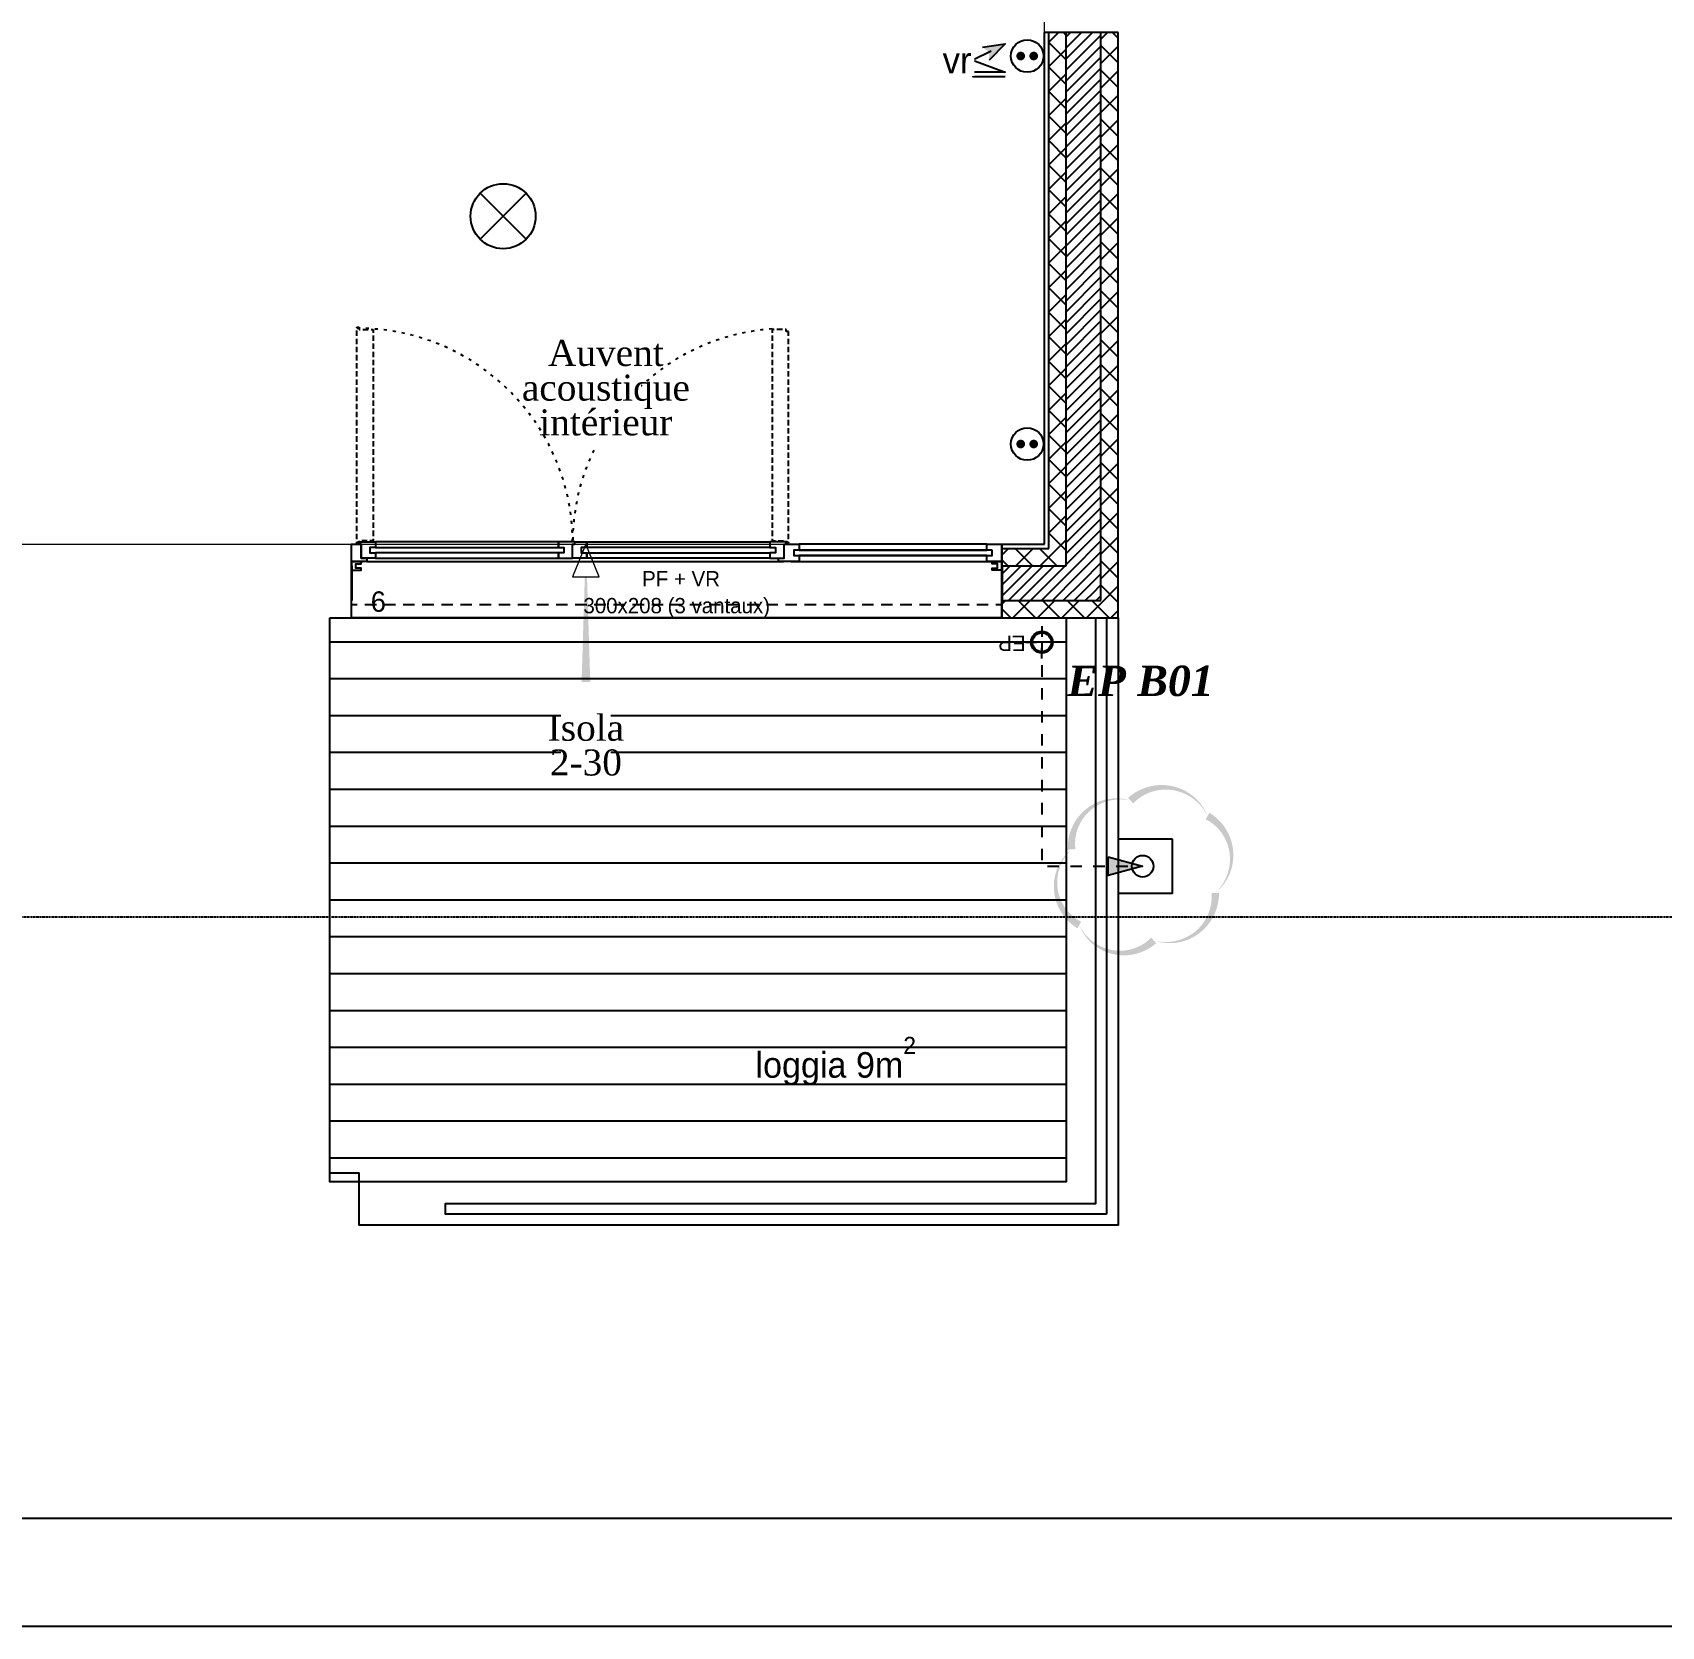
# Model space of a CAD drawing. Header units: centimetres. Extents: x 2191 to 12545, y -680 to 18662.
# Drawn here: x 9318 to 10069, y 2007 to 2742 of the extents above; entities that cross this region are included whole.
import ezdxf

# ---------------------------------------------------------------- set-up
doc = ezdxf.new("R2010")
doc.units = ezdxf.units.CM
for name, pattern in [('Style de ligne -1', [0.41664, 0.20828, -0.20836]), ('Style de ligne -11', [0.347222, 0.20828, -0.138942]), ('Style de ligne -12', [0.164042, 0.054681, -0.109361]), ('Style de ligne -13', [0.147638, 0.098425, -0.049213]), ('VW-01', [0.41656, 0.20828, -0.20828])]:
    doc.linetypes.add(name, pattern=pattern)
for name, color, linetype in [('B Aménagement intérieur', 252, 'Continuous'), ('B GÈnÈral_Hatch', 252, 'Continuous'), ('B Général', 252, 'Continuous'), ('C ANNOTATIONS-axes horizontaux', 252, 'Style de ligne -1'), ('C ANNOTATIONS-prestations', 252, 'Continuous'), ('C ANNOTATIONS-prestations_Hatch', 252, 'Continuous'), ('D SURFACES-shab', 252, 'Continuous'), ('Général', 252, 'Continuous'), ('prlm-EAU-EPEXT', 145, 'Continuous'), ('prlm-MOD', 64, 'Continuous'), ('prlm-VMC', 93, 'Continuous')]:
    doc.layers.add(name, color=color, linetype=linetype)
for name, color, linetype, lineweight in [('prlm-ELEC-CFO', 1, 'Continuous', 25), ('prlm-ZCARTOUCHE', 181, 'Continuous', 13), ('w_.prlm-EAU-EPEXT', 252, 'Continuous', 18)]:
    doc.layers.add(name, color=color, linetype=linetype, lineweight=lineweight)
doc.styles.add('Eurostile', font='Eurosti.TTF')
doc.styles.add('Eurostile (bold)', font='Eurostib.TTF')
doc.styles.add('prlm-eau-ep', font='timesbi.ttf', dxfattribs={"height": 18})
doc.styles.add('prlm-elec-cfo', font='comic.ttf', dxfattribs={"height": 12})
doc.styles.add('prlm-vmc', font='pala.ttf', dxfattribs={"height": 14})
doc.styles.add('Times New Roman (bold italic)', font='timesbi.ttf')
pattern_1 = [(135, (0, 0), (-5.656854, -5.656854), []), (225, (0, 0), (-5.656854, 5.656854), [])]
pattern_2 = [(45, (0, 0), (2.4253472, -2.6458333), [])]
pattern_3 = [(45, (0, 0), (-5.656854, 5.656854), []), (135, (0, 0), (5.656854, 5.656854), [])]

# ---------------------------------------------------------------- blocks, each defined once
blk = doc.blocks.new('B 70.T3 BS 101 (2D)')
at = {"layer": 'D SURFACES-shab', "lineweight": 18, "flags": 128}
blk.add_lwpolyline([(291.06, -150.29), (-121.62, -150.29), (-121.62, -245.29), (-284.63, -245.29), (-284.63, -617.94), (291.06, -617.94)], close=True, dxfattribs=at)
blk = doc.blocks.new('B 70.PF 300.208 + VR (3 vantaux)')
at = {"layer": 'B Général', "linetype": 'Continuous'}
for p, q in [((-150, 7), (-150, 17)), ((150, 7), (150, 17))]:
    blk.add_line(p, q, dxfattribs=at)
at = {"layer": 'B Général'}
blk.add_line((-143, 9), (47, 9), dxfattribs=at)
at = {"layer": 'B Général', "linetype": 'Continuous', "lineweight": 35}
for p, q in [((-150, 7), (-150, -9)), ((150, 7), (150, -9))]:
    blk.add_line(p, q, dxfattribs=at)
at = {"layer": 'B Général', "linetype": 'Style de ligne -13', "ltscale": 25.4, "flags": 128}
for points in [[(-147.5, 117), (-146.5, 117), (-146.5, 116), (-140, 116), (-140, 18.5), (-146.5, 18.5), (-146.5, 17.5), (-147.5, 17.5)], [(51.5, 115), (50.5, 115), (50.5, 116), (44, 116), (44, 18.5), (50.5, 18.5), (50.5, 17.5), (51.5, 17.5)]]:
    blk.add_lwpolyline(points, close=True, dxfattribs=at)
at = {"layer": 'B Général', "flags": 128}
for points in [[(-143, 10.5), (-143, 9), (-150, 9), (-150, 17), (-145.5, 17), (-145.5, 10.5)], [(-54.5, 18), (-139, 18), (-139, 15.5), (-54.5, 15.5)], [(-41.5, 18), (43, 18), (43, 15.5), (-41.5, 15.5)], [(56.5, 17), (56.5, 14.25), (54, 14.25), (54, 11.75), (56.5, 11.75), (56.5, 9), (47, 9), (47, 10.5), (49.5, 10.5), (49.5, 17)], [(143, 17), (56.5, 17), (56.5, 14.25), (143, 14.25)], [(145.5, 14.25), (143, 14.25), (143, 17), (150, 17), (150, 9), (143, 9), (143, 11.75), (145.5, 11.75)], [(-150, 9), (-150, 5), (-145.5, 5), (-145.5, 6), (-148, 6), (-148, 8), (-145.5, 8), (-145.5, 9)], [(-54.5, 13), (-139, 13), (-139, 10.5), (-54.5, 10.5)], [(-41.5, 13), (43, 13), (43, 10.5), (-41.5, 10.5)], [(145.5, 14.25), (54, 14.25), (54, 11.75), (145.5, 11.75)], [(143, 11.75), (56.5, 11.75), (56.5, 9), (143, 9)], [(150, 9), (150, 5), (145.5, 5), (145.5, 6), (148, 6), (148, 8), (145.5, 8), (145.5, 9)]]:
    blk.add_lwpolyline(points, close=True, dxfattribs=at)
at = {"layer": 'B Général', "linetype": 'Continuous', "flags": 128}
for points in [[(-139, 15.5), (-141.5, 15.5), (-141.5, 13), (-139, 13), (-139, 10.5), (-145.5, 10.5), (-145.5, 17), (-146.5, 17), (-146.5, 18), (-139, 18)], [(-54.5, 15.5), (-52, 15.5), (-52, 13), (-54.5, 13), (-54.5, 10.5), (-48, 10.5), (-48, 17), (-47, 17), (-47, 18), (-54.5, 18)], [(-41.5, 15.5), (-44, 15.5), (-44, 13), (-41.5, 13), (-41.5, 10.5), (-48, 10.5), (-48, 17), (-47, 17), (-47, 18), (-41.5, 18)], [(43, 15.5), (45.5, 15.5), (45.5, 13), (43, 13), (43, 10.5), (49.5, 10.5), (49.5, 17), (50.5, 17), (50.5, 18), (43, 18)]]:
    blk.add_lwpolyline(points, close=True, dxfattribs=at)
at = {"layer": 'B Général', "linetype": 'Style de ligne -11', "ltscale": 25.4, "flags": 128}
blk.add_lwpolyline([(-150, 9), (150, 9), (150, -11), (-150, -11)], close=True, dxfattribs=at)
at = {"layer": 'B Général', "flags": 128}
blk.add_lwpolyline([(150, -9), (150, -17), (-150, -17), (-150, -9)], dxfattribs=at)
at = {"layer": 'B Général'}
for centre in [(-147, 17.5), (51, 17.5)]:
    blk.add_circle(centre, 0.5, dxfattribs=at)
at = {"layer": 'B Général', "linetype": 'Style de ligne -12', "ltscale": 25.4}
for centre, start, end in [((-147, 17.5), 0.29382, 90.28792), ((51, 17.5), 94.06495, 179.70618)]:
    blk.add_arc(centre, 99, start, end, dxfattribs=at)
at = {"layer": 'B Général', "insert": (2, 4.58), "char_height": 7.059, "attachment_point": 2, "rotation": 360, "line_spacing_factor": 0.894142, "style": 'Eurostile'}
blk.add_mtext('PF + VR', dxfattribs=at)
at = {"layer": 'C ANNOTATIONS-prestations', "rotation": 360, "line_spacing_factor": 0.894142}
for s, insert, char_height, attachment_point, style in [('6', (-141.14, -4.77), 9.41, 1, 'Eurostile (bold)'), ('300x208 (3 vantaux) ', (0, -7.82), 7.059, 2, 'Eurostile')]:
    blk.add_mtext(s, dxfattribs=dict(at, insert=insert, char_height=char_height, attachment_point=attachment_point, style=style))
blk = doc.blocks.new('B 70.EP')
at = {"layer": 'B Général', "linetype": 'Continuous'}
for p, q in [((-7.5, 0), (-2.5, 0)), ((0, 7.5), (0, 2.5)), ((7.5, 0), (2.5, 0)), ((0, -7.5), (0, -2.5))]:
    blk.add_line(p, q, dxfattribs=at)
at = {"layer": 'B Général', "linetype": 'Continuous', "flags": 128}
for points in [[(-5, 0, -1), (5, 0, -1)], [(-4.33, 0, -1), (4.33, 0, -1)]]:
    blk.add_lwpolyline(points, format="xyb", close=True, dxfattribs=at)
at = {"layer": 'C ANNOTATIONS-prestations', "insert": (7.5, 3.99), "char_height": 7.059, "attachment_point": 1, "line_spacing_factor": 0.894142, "style": 'Eurostile'}
blk.add_mtext('EP', dxfattribs=at)
blk = doc.blocks.new('B 70.w_.xi.epext')
at = {"layer": 'w_.prlm-EAU-EPEXT', "linetype": 'Continuous', "lineweight": 18}
blk.add_circle((0, 0), 5, dxfattribs=at)
blk = doc.blocks.new('B 70.Groupe-42-1')
at = {"layer": 'w_.prlm-EAU-EPEXT', "flags": 128}
blk.add_lwpolyline([(9843.48, 2370.49), (9818.48, 2370.49), (9818.48, 2345.49), (9843.48, 2345.49)], close=True, dxfattribs=at)
at = {"layer": 'w_.prlm-EAU-EPEXT'}
for p in [(9783.23, 2461.24), (9829.73, 2357.99)]:
    blk.add_blockref('B 70.w_.xi.epext', p, dxfattribs=at)
at = {"layer": 'w_.prlm-EAU-EPEXT', "insert": (9794.98, 2450.45), "char_height": 13.989, "width": 86.1947, "attachment_point": 1, "line_spacing_factor": 1.004802, "style": 'Times New Roman (bold italic)'}
blk.add_mtext('EP B01', dxfattribs=at)
blk = doc.blocks.new('xi.EA')
at = {"layer": 'prlm-VMC', "color": 0, "linetype": 'ByBlock', "lineweight": 5, "flags": 128}
blk.add_lwpolyline([(-6.17, -15), (6.17, -15), (0, 0)], close=True, dxfattribs=at)
at = {"layer": 'prlm-VMC', "color": 0, "linetype": 'ByBlock', "lineweight": -2, "flags": 128}
blk.add_lwpolyline([(0, -15, 1, 4, 0), (0, -63.63, 1, 1, 0)], format="xyseb", dxfattribs=at)
at = {"layer": 'prlm-VMC', "color": 0, "linetype": 'ByBlock', "lineweight": 5}
blk.add_solid([(0, 0), (6.17, -15), (-6.17, -15), (0, 0)], dxfattribs=at)
blk = doc.blocks.new('xi.epext')
at = {"layer": 'prlm-EAU-EPEXT', "color": 0, "linetype": 'ByBlock', "lineweight": -2}
blk.add_circle((0, 0), 5, dxfattribs=at)
blk = doc.blocks.new('xi.PTCE')
at = {"layer": 'prlm-ELEC-CFO', "color": 0}
for points in [[(-10.61, 10.61), (10.61, -10.61)], [(10.61, 10.61), (-10.61, -10.61)]]:
    blk.add_lwpolyline(points, dxfattribs=at)
at = {"layer": 'prlm-ELEC-CFO', "color": 0, "linetype": 'ByBlock'}
blk.add_circle((0, 0), 15, dxfattribs=at)
blk = doc.blocks.new('xi.PC')
at = {"color": 0, "lineweight": 5}
blk.add_wipeout([(-7.5, -7.5), (7.5, -7.5), (7.5, 7.5), (-7.5, 7.5)], dxfattribs=at).dxf.layer = 'prlm-ELEC-CFO'
at = {"layer": 'prlm-ELEC-CFO', "color": 0, "linetype": 'ByBlock', "lineweight": 5, "const_width": 2}
for points in [[(-4, 0, 1), (-2, 0, 1)], [(2, 0, 1), (4, 0, 1)]]:
    blk.add_lwpolyline(points, format="xyb", close=True, dxfattribs=at)
at = {"layer": 'prlm-ELEC-CFO', "color": 0, "linetype": 'ByBlock', "lineweight": -2}
blk.add_circle((0, 0), 7.5, dxfattribs=at)
blk = doc.blocks.new('xi.VR')
at = {"layer": 'prlm-ELEC-CFO', "lineweight": 5}
blk.add_hatch(color=0, dxfattribs=at).paths.add_polyline_path([(-3, 6), (-0.1, 3.7), (0, 0), (7.5, 7.5)])
at = {"layer": 'prlm-ELEC-CFO', "color": 0}
for points in [[(0.95, 4.23), (-7.5, 0), (7.5, -5.5), (-7.5, -5.5), (-7.5, -7.5), (7.5, -7.5)], [(-3, 6), (7.5, 7.5), (0, 0)]]:
    blk.add_lwpolyline(points, dxfattribs=at)

msp = doc.modelspace()

# ---------------------------------------------------------------- hatches: boundary and pattern name
at = {"layer": 'B GÈnÈral_Hatch', "linetype": 'Continuous'}
h = msp.add_hatch(dxfattribs=at)
h.set_pattern_fill('02_ISOLANT', color=256, angle=90, style=0, pattern_type=2)
h.set_pattern_definition(pattern_1)
h.paths.add_polyline_path([(9786.48, 2504.49), (9794.48, 2496.49), (9794.48, 2742.39), (9786.48, 2742.39)])
h = msp.add_hatch(dxfattribs=at)
h.set_pattern_fill('50_BETON', color=256, style=0, pattern_type=2)
h.set_pattern_definition(pattern_2)
h.paths.add_polyline_path([(9794.48, 2496.49), (9810.48, 2480.49), (9810.48, 2742.39), (9794.48, 2742.39)])
h = msp.add_hatch(dxfattribs=at)
h.set_pattern_fill('02_ISOLANT', color=256, angle=90, style=0, pattern_type=2)
h.set_pattern_definition(pattern_1)
h.paths.add_polyline_path([(9810.48, 2480.49), (9818.48, 2472.49), (9818.48, 2742.39), (9810.48, 2742.39)])
h = msp.add_hatch(dxfattribs=at)
h.set_pattern_fill('02_ISOLANT', color=256, style=0, pattern_type=2)
h.set_pattern_definition(pattern_3)
h.paths.add_polyline_path([(9764.79, 2504.49), (9764.79, 2496.49), (9794.48, 2496.49), (9786.48, 2504.49)])
h = msp.add_hatch(dxfattribs=at)
h.set_pattern_fill('50_BETON', color=256, style=0, pattern_type=2)
h.set_pattern_definition(pattern_2)
h.paths.add_polyline_path([(9764.79, 2496.49), (9764.79, 2480.49), (9810.48, 2480.49), (9794.48, 2496.49)])
h = msp.add_hatch(dxfattribs=at)
h.set_pattern_fill('02_ISOLANT', color=256, style=0, pattern_type=2)
h.set_pattern_definition(pattern_3)
h.paths.add_polyline_path([(9764.79, 2480.49), (9764.79, 2472.49), (9818.48, 2472.49), (9810.48, 2480.49)])
h = msp.add_hatch(dxfattribs=at)
h.set_pattern_fill('H_BARDAGE V 150', color=256, angle=90, style=0, pattern_type=2)
h.set_pattern_definition([(180, (9624.64, 2342.491), (1e-15, 17), [])])
h.paths.add_polyline_path([(9454.79, 2472.49), (9794.48, 2472.49), (9794.48, 2212.49), (9454.79, 2212.49)])
at = {"layer": 'C ANNOTATIONS-prestations_Hatch', "linetype": 'Continuous'}
msp.add_hatch(color=250, dxfattribs=at).paths.add_polyline_path([(9813.86, 2362.24), (9829.73, 2357.99), (9813.86, 2353.74)])

# ---------------------------------------------------------------- linework, layer by layer
at = {"layer": 'B Général', "linetype": 'Continuous'}
for p, q in [((9784.48, 2506.49), (9784.48, 2742.39)), ((9818.48, 2742.39), (9784.48, 2742.39)), ((9784.48, 2506.49), (9784.48, 2742.39)), ((9786.48, 2504.49), (9786.48, 2742.39)), ((9786.48, 2504.49), (9786.48, 2742.39)), ((9794.48, 2496.49), (9794.48, 2742.39)), ((9810.48, 2480.49), (9810.48, 2742.39)), ((9818.48, 2472.49), (9818.48, 2742.39)), ((9818.48, 2472.49), (9818.48, 2742.39)), ((9764.79, 2506.49), (9784.48, 2506.49)), ((9764.79, 2506.49), (9784.48, 2506.49)), ((9764.79, 2472.49), (9764.79, 2506.49)), ((9764.79, 2504.49), (9786.48, 2504.49)), ((9764.79, 2504.49), (9786.48, 2504.49)), ((9764.79, 2496.49), (9794.48, 2496.49)), ((9764.79, 2480.49), (9810.48, 2480.49)), ((9764.79, 2472.49), (9818.48, 2472.49)), ((9764.79, 2472.49), (9818.48, 2472.49))]:
    msp.add_line(p, q, dxfattribs=at)
at = {"layer": 'B Général', "linetype": 'Continuous', "lineweight": 18}
for p, q in [((9794.48, 2496.49), (9794.48, 2742.39)), ((9810.48, 2480.49), (9810.48, 2742.39)), ((9764.79, 2496.49), (9794.48, 2496.49)), ((9764.79, 2480.49), (9810.48, 2480.49))]:
    msp.add_line(p, q, dxfattribs=at)
at = {"layer": 'B Général', "linetype": 'Continuous', "flags": 128}
for points in [[(9454.79, 2472.49), (9818.48, 2472.49), (9818.48, 2192.49), (9468.31, 2192.49), (9468.31, 2216.49), (9454.79, 2216.49)], [(9454.79, 2472.49), (9794.48, 2472.49), (9794.48, 2212.49), (9454.79, 2212.49)], [(9813.11, 2197.49), (9508.11, 2197.49), (9508.11, 2202.49), (9808.11, 2202.49), (9808.11, 2472.49), (9813.11, 2472.49)]]:
    msp.add_lwpolyline(points, close=True, dxfattribs=at)
at = {"layer": 'C ANNOTATIONS-axes horizontaux'}
msp.add_line((12370.81, 2334.49), (7910.81, 2334.49), dxfattribs=at)
msp.add_line((12370.81, 2334.49), (7910.81, 2334.49), dxfattribs=at)
at = {"layer": 'C ANNOTATIONS-prestations', "linetype": 'VW-01', "ltscale": 25.4, "flags": 128}
msp.add_lwpolyline([(9783.23, 2461.24), (9783.23, 2357.99), (9829.73, 2357.99)], dxfattribs=at)
at = {"layer": 'C ANNOTATIONS-prestations', "flags": 128}
for points in [[(9843.48, 2370.49), (9818.48, 2370.49), (9818.48, 2345.49), (9843.48, 2345.49)], [(9813.86, 2362.24), (9829.73, 2357.99), (9813.86, 2353.74)]]:
    msp.add_lwpolyline(points, close=True, dxfattribs=at)
at = {"layer": 'prlm-EAU-EPEXT'}
msp.add_lwpolyline([(9843.48, 2370.49), (9818.48, 2370.49), (9818.48, 2345.49), (9843.48, 2345.49)], close=True, dxfattribs=at)
at = {"layer": 'prlm-MOD'}
msp.add_lwpolyline([(9824.17, 2388.24, 0, 3.5, 0.520567), (9796.95, 2365.76, 0, 3.5, 0.520567), (9796.95, 2365.76, 0, 3.5, 0.520567), (9800.5, 2330.87, 0, 3.5, 0.520567), (9800.5, 2330.87, 0, 3.5, 0.520567), (9834.82, 2323.78, 0, 3.5, 0.520567), (9834.82, 2323.78, 0, 3.5, 0.520567), (9863.21, 2345.66, 0, 3.5, 0.520567), (9863.21, 2345.66, 0, 3.5, 0.520567), (9859.66, 2381.14, 0, 3.5, 0.520567), (9859.66, 2381.14, 0, 3.5, 0.520567)], format="xyseb", close=True, dxfattribs=at)

# ---------------------------------------------------------------- block references
at = {"layer": 'B Aménagement intérieur'}
msp.add_blockref('B 70.T3 BS 101 (2D)', (9493.42, 3124.43), dxfattribs=at)
at = {"layer": 'B Général'}
msp.add_blockref('B 70.PF 300.208 + VR (3 vantaux)', (9614.79, 2489.49), dxfattribs=at)
at = {"layer": 'B Général', "rotation": 180}
msp.add_blockref('B 70.EP', (9783.23, 2461.24), dxfattribs=at)
at = {"layer": 'Général'}
msp.add_blockref('B 70.Groupe-42-1', (0, 0), dxfattribs=at)
at = {"layer": 'prlm-EAU-EPEXT'}
for p in [(9783.23, 2461.24), (9829.73, 2357.99)]:
    msp.add_blockref('xi.epext', p, dxfattribs=at)
at = {"layer": 'prlm-ELEC-CFO'}
msp.add_blockref('xi.PTCE', (9534.72, 2657.71), dxfattribs=at)
at = {"layer": 'prlm-VMC'}
msp.add_blockref('xi.EA', (9572.91, 2506.49), dxfattribs=at)

# ---------------------------------------------------------------- texts
at = {"layer": 'D SURFACES-shab', "insert": (9725.17, 2279.29), "char_height": 11.765, "width": 264, "attachment_point": 3, "line_spacing_factor": 0.894142, "style": 'Eurostile'}
msp.add_mtext('loggia 9m{\\H0.6667x;\\S2^ ;}', dxfattribs=at)
at = {"layer": 'prlm-EAU-EPEXT', "insert": (9794.98, 2450.46), "char_height": 14, "width": 86.1947, "attachment_point": 1, "style": 'prlm-eau-ep'}
msp.add_mtext('EP B01', dxfattribs=at)

# ---------------------------------------------------------------- next in the draw order: block references
at = {"layer": 'prlm-ELEC-CFO'}
for p in [(9776.48, 2731.58), (9776.48, 2552.66)]:
    msp.add_blockref('xi.PC', p, dxfattribs=at)

# ---------------------------------------------------------------- next in the draw order: texts
at = {"layer": 'prlm-VMC', "insert": (9582.12, 2578.57), "char_height": 12, "width": 20.51, "attachment_point": 5, "line_spacing_factor": 0.8, "style": 'prlm-vmc', "bg_fill": 2}
msp.add_mtext('Auvent acoustique intérieur', dxfattribs=at)
at = {"layer": 'prlm-VMC', "insert": (9572.91, 2413.73), "char_height": 12, "width": 20.51, "attachment_point": 5, "line_spacing_factor": 0.8, "style": 'prlm-vmc', "bg_fill": 3, "box_fill_scale": 1.1, "bg_fill_color": 256, "bg_fill_transparency": 0}
msp.add_mtext('Isola\\P2-30', dxfattribs=at)

# ---------------------------------------------------------------- next in the draw order: block references
at = {"layer": 'prlm-ELEC-CFO'}
msp.add_blockref('xi.VR', (9758.85, 2729.64), dxfattribs=at)

# ---------------------------------------------------------------- next in the draw order: texts
at = {"layer": 'prlm-ELEC-CFO', "lineweight": 20, "insert": (9744.14, 2729.64), "char_height": 12, "attachment_point": 5, "line_spacing_factor": 0.8, "style": 'prlm-elec-cfo', "bg_fill": 3, "box_fill_scale": 1.1, "bg_fill_color": 256, "bg_fill_transparency": 0}
msp.add_mtext('vr', dxfattribs=at)

# ---------------------------------------------------------------- next in the draw order: linework, layer by layer
at = {"layer": 'prlm-ZCARTOUCHE', "lineweight": 25}
for points in [[(2335.2, 6211.65), (12545.14, 6211.65), (12545.14, 2007.43), (2335.2, 2007.43)], [(2371.67, 6172.97), (12504.15, 6172.97), (12504.15, 2057.17), (2371.67, 2057.17)]]:
    msp.add_lwpolyline(points, close=True, dxfattribs=at)

doc.saveas('drawing.dxf')
